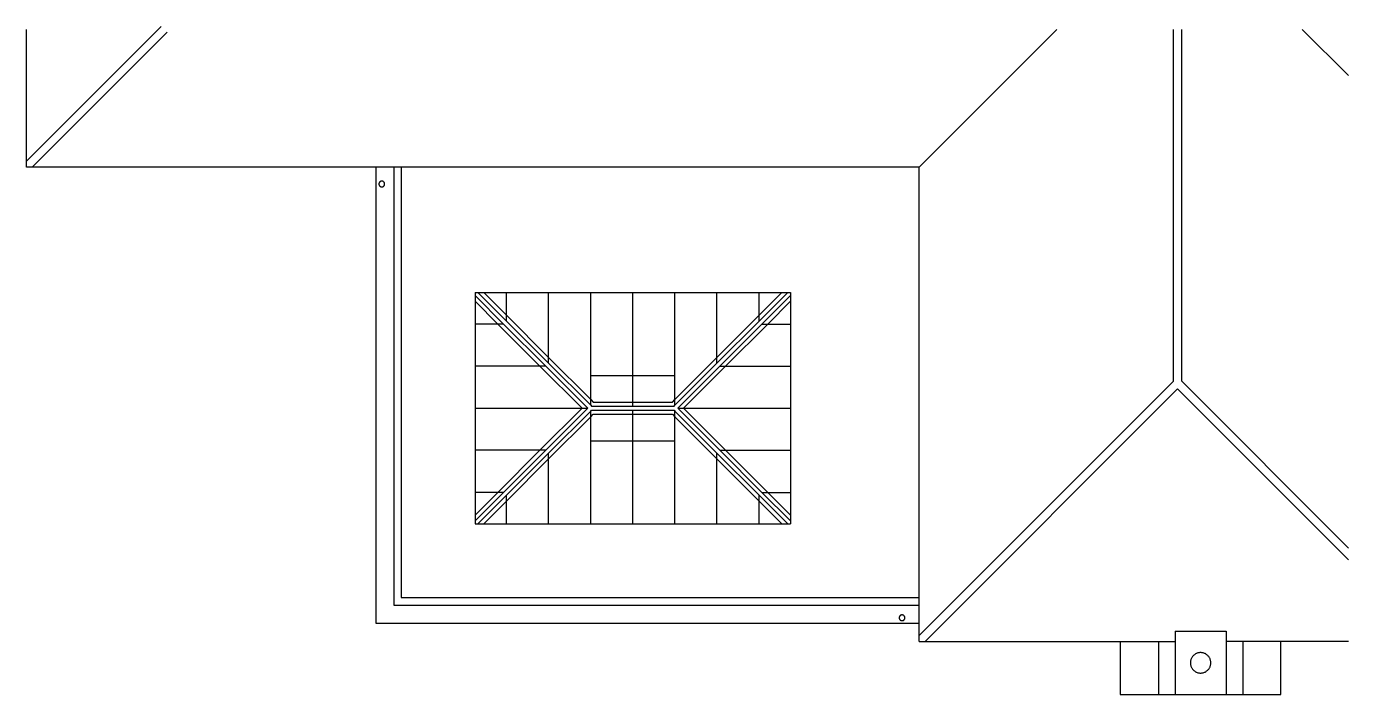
# Model space of a CAD drawing. Extents: x -71730 to 43516, y -8856 to 48457.
# Drawn here: x 15312 to 31458, y -8856 to -695 of the extents above; entities that cross this region are included whole.
import ezdxf

# ---------------------------------------------------------------- set-up
doc = ezdxf.new("R2010")
doc.units = 0
doc.header["$MEASUREMENT"] = 0
doc.layers.get('0').update_dxf_attribs({"linetype": 'CONTINUOUS'})

msp = doc.modelspace()

# ---------------------------------------------------------------- linework, layer by layer
at = {"color": 214}
for p, q in [((15312, -2342), (16959, -695)), ((15312, -760), (15312, -731)), ((15312, -823), (15312, -760)), ((15383, -2413), (17030, -766)), ((26215, -2413), (27897, -731)), ((29321, -5030), (29321, -731)), ((29421, -5030), (29421, -731)), ((31458, -1296), (30893, -731)), ((15312, -950), (15312, -823)), ((15312, -1014), (15312, -950)), ((15312, -1141), (15312, -1014)), ((15312, -1204), (15312, -1141)), ((15312, -1331), (15312, -1204)), ((15312, -1394), (15312, -1331)), ((15312, -1521), (15312, -1394)), ((15312, -1584), (15312, -1521)), ((15312, -1711), (15312, -1584)), ((15312, -1775), (15312, -1711)), ((15312, -1902), (15312, -1775)), ((15312, -1965), (15312, -1902)), ((15312, -2092), (15312, -1965)), ((15312, -2155), (15312, -2092)), ((15312, -2282), (15312, -2155)), ((15312, -2342), (15312, -2282)), ((15312, -2345), (15312, -2342)), ((15312, -2413), (15312, -2345)), ((15383, -2413), (15312, -2413)), ((19578, -2413), (15383, -2413)), ((19578, -2413), (19578, -7983)), ((19798, -2413), (19578, -2413)), ((19798, -2413), (19798, -7763)), ((19890, -2413), (19798, -2413)), ((19890, -2413), (19890, -7671)), ((26215, -2413), (19890, -2413)), ((26215, -7671), (26215, -2413)), ((19617, -2616), (19616, -2618)), ((19616, -2618), (19616, -2621)), ((19616, -2621), (19616, -2623)), ((19616, -2623), (19617, -2625)), ((19618, -2609), (19617, -2612)), ((19617, -2612), (19617, -2614)), ((19617, -2614), (19617, -2616)), ((19617, -2625), (19617, -2627)), ((19617, -2627), (19617, -2630)), ((19617, -2630), (19618, -2632)), ((19619, -2607), (19618, -2609)), ((19618, -2632), (19619, -2634)), ((19620, -2605), (19619, -2607)), ((19619, -2634), (19620, -2636)), ((19621, -2603), (19620, -2605)), ((19620, -2636), (19621, -2638)), ((19622, -2601), (19621, -2603)), ((19621, -2638), (19622, -2640)), ((19624, -2599), (19622, -2601)), ((19622, -2640), (19624, -2642)), ((19625, -2598), (19624, -2599)), ((19624, -2642), (19625, -2644)), ((19627, -2596), (19625, -2598)), ((19625, -2644), (19627, -2645)), ((19628, -2594), (19627, -2596)), ((19627, -2645), (19628, -2647)), ((19630, -2593), (19628, -2594)), ((19628, -2647), (19630, -2648)), ((19632, -2591), (19630, -2593)), ((19630, -2648), (19632, -2650)), ((19634, -2590), (19632, -2591)), ((19632, -2650), (19634, -2651)), ((19636, -2589), (19634, -2590)), ((19634, -2651), (19636, -2652)), ((19638, -2588), (19636, -2589)), ((19636, -2652), (19638, -2653)), ((19640, -2587), (19638, -2588)), ((19638, -2653), (19640, -2654)), ((19642, -2587), (19640, -2587)), ((19640, -2654), (19642, -2654)), ((19644, -2586), (19642, -2587)), ((19642, -2654), (19644, -2655)), ((19647, -2586), (19644, -2586)), ((19644, -2655), (19647, -2655)), ((19649, -2586), (19647, -2586)), ((19647, -2655), (19649, -2656)), ((19651, -2586), (19649, -2586)), ((19649, -2656), (19651, -2656)), ((19654, -2586), (19651, -2586)), ((19651, -2656), (19654, -2656)), ((19656, -2586), (19654, -2586)), ((19654, -2656), (19656, -2655)), ((19658, -2586), (19656, -2586)), ((19656, -2655), (19658, -2655)), ((19660, -2587), (19658, -2586)), ((19658, -2655), (19660, -2654)), ((19663, -2587), (19660, -2587)), ((19660, -2654), (19663, -2654)), ((19665, -2588), (19663, -2587)), ((19663, -2654), (19665, -2653)), ((19667, -2589), (19665, -2588)), ((19665, -2653), (19667, -2652)), ((19669, -2590), (19667, -2589)), ((19667, -2652), (19669, -2651)), ((19671, -2591), (19669, -2590)), ((19669, -2651), (19671, -2650)), ((19673, -2593), (19671, -2591)), ((19671, -2650), (19673, -2648)), ((19674, -2594), (19673, -2593)), ((19673, -2648), (19674, -2647)), ((19676, -2596), (19674, -2594)), ((19674, -2647), (19676, -2645)), ((19678, -2598), (19676, -2596)), ((19676, -2645), (19678, -2644)), ((19679, -2599), (19678, -2598)), ((19678, -2644), (19679, -2642)), ((19680, -2601), (19679, -2599)), ((19679, -2642), (19680, -2640)), ((19682, -2603), (19680, -2601)), ((19680, -2640), (19682, -2638)), ((19683, -2605), (19682, -2603)), ((19682, -2638), (19683, -2636)), ((19684, -2607), (19683, -2605)), ((19683, -2636), (19684, -2634)), ((19684, -2609), (19684, -2607)), ((19685, -2612), (19684, -2609)), ((19684, -2632), (19685, -2630)), ((19684, -2634), (19684, -2632)), ((19686, -2614), (19685, -2612)), ((19685, -2630), (19686, -2627)), ((19686, -2616), (19686, -2614)), ((19686, -2618), (19686, -2616)), ((19686, -2621), (19686, -2618)), ((19686, -2623), (19686, -2621)), ((19686, -2625), (19686, -2623)), ((19686, -2627), (19686, -2625)), ((20790, -3945), (20790, -3980)), ((20790, -3945), (20825, -3945)), ((20790, -3980), (21140, -4330)), ((20790, -3980), (20790, -4051)), ((20825, -3945), (21175, -4295)), ((20825, -3945), (20896, -3945)), ((20896, -3945), (21175, -4224)), ((20896, -3945), (21175, -3945)), ((21175, -3945), (21689, -3945)), ((21175, -4224), (21175, -3945)), ((21689, -3945), (22203, -3945)), ((21689, -4738), (21689, -3945)), ((22203, -4958), (22203, -3945)), ((22203, -3945), (22717, -3945)), ((22717, -4958), (22717, -3945)), ((22717, -3945), (23231, -3945)), ((23231, -4958), (23231, -3945)), ((23231, -3945), (23745, -3945)), ((23745, -4738), (23745, -3945)), ((23745, -3945), (24259, -3945)), ((24259, -4224), (24259, -3945)), ((24259, -4295), (24609, -3945)), ((24259, -3945), (24538, -3945)), ((24259, -4224), (24538, -3945)), ((24294, -4330), (24644, -3980)), ((24538, -3945), (24609, -3945)), ((24609, -3945), (24644, -3945)), ((24644, -3945), (24644, -3980)), ((24644, -3980), (24644, -4051)), ((20790, -4051), (21069, -4330)), ((20790, -4051), (20790, -4330)), ((24365, -4330), (24644, -4051)), ((24644, -4051), (24644, -4330)), ((20790, -4330), (20790, -4844)), ((21069, -4330), (20790, -4330)), ((21140, -4330), (21069, -4330)), ((21069, -4330), (21583, -4844)), ((21140, -4330), (21654, -4844)), ((21175, -4295), (21175, -4224)), ((21175, -4224), (21689, -4738)), ((21175, -4295), (21689, -4809)), ((23745, -4738), (24259, -4224)), ((23745, -4809), (24259, -4295)), ((23780, -4844), (24294, -4330)), ((23851, -4844), (24365, -4330)), ((24259, -4295), (24259, -4224)), ((24294, -4330), (24365, -4330)), ((24365, -4330), (24644, -4330)), ((24644, -4330), (24644, -4844)), ((21689, -4809), (21689, -4738)), ((21689, -4738), (22203, -5252)), ((21689, -4809), (22203, -5323)), ((23231, -5252), (23745, -4738)), ((23231, -5323), (23745, -4809)), ((23745, -4809), (23745, -4738)), ((20790, -4844), (20790, -5358)), ((21583, -4844), (20790, -4844)), ((21654, -4844), (21583, -4844)), ((21583, -4844), (22097, -5358)), ((21654, -4844), (22168, -5358)), ((22203, -4958), (22717, -4958)), ((22203, -5252), (22203, -4958)), ((22717, -4958), (23231, -4958)), ((22717, -5283), (22717, -4958)), ((23231, -5252), (23231, -4958)), ((23266, -5358), (23780, -4844)), ((23337, -5358), (23851, -4844)), ((23780, -4844), (23851, -4844)), ((23851, -4844), (24644, -4844)), ((24644, -4844), (24644, -5358)), ((26215, -8136), (29321, -5030)), ((26286, -8207), (29371, -5122)), ((31458, -7209), (29371, -5122)), ((31458, -7068), (29421, -5030)), ((22203, -5323), (22203, -5252)), ((22203, -5252), (22234, -5283)), ((22203, -5323), (22213, -5333)), ((22234, -5283), (22717, -5283)), ((22717, -5333), (22717, -5283)), ((22717, -5283), (23200, -5283)), ((23200, -5283), (23231, -5252)), ((23221, -5333), (23231, -5323)), ((23231, -5323), (23231, -5252)), ((20790, -5358), (22097, -5358)), ((20790, -5358), (20790, -5872)), ((22097, -5358), (21583, -5872)), ((22168, -5358), (21654, -5872)), ((21689, -5907), (22203, -5393)), ((21689, -5978), (22203, -5464)), ((22097, -5358), (22168, -5358)), ((22203, -5393), (22213, -5383)), ((22203, -5464), (22203, -5393)), ((22203, -5464), (22234, -5433)), ((22203, -5758), (22203, -5464)), ((22213, -5333), (22717, -5333)), ((22213, -5383), (22717, -5383)), ((22234, -5433), (22717, -5433)), ((22717, -5333), (23221, -5333)), ((22717, -5383), (23221, -5383)), ((22717, -5433), (22717, -5383)), ((22717, -5758), (22717, -5433)), ((22717, -5433), (23200, -5433)), ((23200, -5433), (23231, -5464)), ((23221, -5383), (23231, -5393)), ((23231, -5393), (23745, -5907)), ((23231, -5464), (23231, -5393)), ((23231, -5758), (23231, -5464)), ((23231, -5464), (23745, -5978)), ((23266, -5358), (23337, -5358)), ((23780, -5872), (23266, -5358)), ((23337, -5358), (24644, -5358)), ((23851, -5872), (23337, -5358)), ((24644, -5358), (24644, -5872)), ((22203, -6771), (22203, -5758)), ((22203, -5758), (22717, -5758)), ((22717, -6771), (22717, -5758)), ((22717, -5758), (23231, -5758)), ((23231, -6771), (23231, -5758)), ((21583, -5872), (20790, -5872)), ((20790, -5872), (20790, -6386)), ((21583, -5872), (21069, -6386)), ((21654, -5872), (21140, -6386)), ((21175, -6421), (21689, -5907)), ((21654, -5872), (21583, -5872)), ((21689, -5978), (21689, -5907)), ((23745, -5978), (23745, -5907)), ((23745, -5907), (24259, -6421)), ((23780, -5872), (23851, -5872)), ((24294, -6386), (23780, -5872)), ((23851, -5872), (24644, -5872)), ((24365, -6386), (23851, -5872)), ((24644, -5872), (24644, -6386)), ((21175, -6492), (21689, -5978)), ((21689, -6771), (21689, -5978)), ((23745, -6771), (23745, -5978)), ((23745, -5978), (24259, -6492)), ((20790, -6386), (20790, -6665)), ((21069, -6386), (20790, -6386)), ((21140, -6386), (20790, -6736)), ((21069, -6386), (20790, -6665)), ((20825, -6771), (21175, -6421)), ((21140, -6386), (21069, -6386)), ((21175, -6492), (21175, -6421)), ((24259, -6492), (24259, -6421)), ((24259, -6421), (24609, -6771)), ((24294, -6386), (24365, -6386)), ((24644, -6736), (24294, -6386)), ((24644, -6665), (24365, -6386)), ((24365, -6386), (24644, -6386)), ((24644, -6386), (24644, -6665)), ((20896, -6771), (21175, -6492)), ((21175, -6771), (21175, -6492)), ((24259, -6771), (24259, -6492)), ((24259, -6492), (24538, -6771)), ((20790, -6665), (20790, -6736)), ((20790, -6736), (20790, -6771)), ((20790, -6771), (20825, -6771)), ((20825, -6771), (20896, -6771)), ((20896, -6771), (21175, -6771)), ((21175, -6771), (21689, -6771)), ((21689, -6771), (22203, -6771)), ((22203, -6771), (22717, -6771)), ((22717, -6771), (23231, -6771)), ((23231, -6771), (23745, -6771)), ((23745, -6771), (24259, -6771)), ((24259, -6771), (24538, -6771)), ((24538, -6771), (24609, -6771)), ((24609, -6771), (24644, -6771)), ((24644, -6665), (24644, -6736)), ((24644, -6736), (24644, -6771)), ((19890, -7671), (26215, -7671)), ((26215, -7763), (26215, -7671)), ((19798, -7763), (26215, -7763)), ((25972, -7909), (25971, -7912)), ((25971, -7912), (25971, -7914)), ((25973, -7905), (25972, -7907)), ((25972, -7907), (25972, -7909)), ((25974, -7903), (25973, -7905)), ((25975, -7901), (25974, -7903)), ((25976, -7899), (25975, -7901)), ((25978, -7897), (25976, -7899)), ((25979, -7895), (25978, -7897)), ((25981, -7894), (25979, -7895)), ((25982, -7892), (25981, -7894)), ((25984, -7891), (25982, -7892)), ((25986, -7889), (25984, -7891)), ((25988, -7888), (25986, -7889)), ((25990, -7887), (25988, -7888)), ((25992, -7886), (25990, -7887)), ((25994, -7885), (25992, -7886)), ((25996, -7885), (25994, -7885)), ((25999, -7884), (25996, -7885)), ((26001, -7884), (25999, -7884)), ((26003, -7883), (26001, -7884)), ((26005, -7883), (26003, -7883)), ((26008, -7883), (26005, -7883)), ((26010, -7884), (26008, -7883)), ((26012, -7884), (26010, -7884)), ((26014, -7885), (26012, -7884)), ((26017, -7885), (26014, -7885)), ((26019, -7886), (26017, -7885)), ((26021, -7887), (26019, -7886)), ((26023, -7888), (26021, -7887)), ((26025, -7889), (26023, -7888)), ((26027, -7891), (26025, -7889)), ((26029, -7892), (26027, -7891)), ((26030, -7894), (26029, -7892)), ((26032, -7895), (26030, -7894)), ((26033, -7897), (26032, -7895)), ((26035, -7899), (26033, -7897)), ((26036, -7901), (26035, -7899)), ((26037, -7903), (26036, -7901)), ((26038, -7905), (26037, -7903)), ((26039, -7907), (26038, -7905)), ((26039, -7909), (26039, -7907)), ((26040, -7912), (26039, -7909)), ((26040, -7914), (26040, -7912)), ((26215, -7799), (26215, -7763)), ((26215, -7983), (26215, -7799)), ((19578, -7983), (26215, -7983)), ((25971, -7916), (25970, -7918)), ((25970, -7918), (25971, -7921)), ((25971, -7914), (25971, -7916)), ((25971, -7921), (25971, -7923)), ((25971, -7923), (25971, -7925)), ((25971, -7925), (25972, -7927)), ((25972, -7927), (25972, -7930)), ((25972, -7930), (25973, -7932)), ((25973, -7932), (25974, -7934)), ((25974, -7934), (25975, -7936)), ((25975, -7936), (25976, -7938)), ((25976, -7938), (25978, -7940)), ((25978, -7940), (25979, -7941)), ((25979, -7941), (25981, -7943)), ((25981, -7943), (25982, -7945)), ((25982, -7945), (25984, -7946)), ((25984, -7946), (25986, -7948)), ((25986, -7948), (25988, -7949)), ((25988, -7949), (25990, -7950)), ((25990, -7950), (25992, -7951)), ((25992, -7951), (25994, -7952)), ((25994, -7952), (25996, -7952)), ((25996, -7952), (25999, -7953)), ((25999, -7953), (26001, -7953)), ((26001, -7953), (26003, -7953)), ((26003, -7953), (26005, -7953)), ((26005, -7953), (26008, -7953)), ((26008, -7953), (26010, -7953)), ((26010, -7953), (26012, -7953)), ((26012, -7953), (26014, -7952)), ((26014, -7952), (26017, -7952)), ((26017, -7952), (26019, -7951)), ((26019, -7951), (26021, -7950)), ((26021, -7950), (26023, -7949)), ((26023, -7949), (26025, -7948)), ((26025, -7948), (26027, -7946)), ((26027, -7946), (26029, -7945)), ((26029, -7945), (26030, -7943)), ((26030, -7943), (26032, -7941)), ((26032, -7941), (26033, -7940)), ((26033, -7940), (26035, -7938)), ((26035, -7938), (26036, -7936)), ((26036, -7936), (26037, -7934)), ((26037, -7934), (26038, -7932)), ((26038, -7932), (26039, -7930)), ((26039, -7927), (26040, -7925)), ((26039, -7930), (26039, -7927)), ((26040, -7916), (26040, -7914)), ((26040, -7918), (26040, -7916)), ((26040, -7921), (26040, -7918)), ((26040, -7923), (26040, -7921)), ((26040, -7925), (26040, -7923)), ((26215, -8136), (26215, -7983)), ((26215, -8207), (26215, -8136)), ((26215, -8207), (26286, -8207)), ((26286, -8207), (28669, -8207)), ((28669, -8207), (28669, -8856)), ((28669, -8207), (29136, -8207)), ((29136, -8207), (29136, -8856)), ((29136, -8207), (29339, -8207)), ((29339, -8081), (29964, -8081)), ((29339, -8081), (29339, -8207)), ((29339, -8207), (29339, -8856)), ((29964, -8081), (29964, -8207)), ((29964, -8207), (29964, -8856)), ((30166, -8207), (29964, -8207)), ((30166, -8207), (30166, -8856)), ((30633, -8207), (30166, -8207)), ((30633, -8856), (30633, -8207)), ((31458, -8207), (30633, -8207)), ((29552, -8392), (29547, -8399)), ((29557, -8386), (29552, -8392)), ((29563, -8380), (29557, -8386)), ((29569, -8374), (29563, -8380)), ((29575, -8369), (29569, -8374)), ((29582, -8365), (29575, -8369)), ((29589, -8360), (29582, -8365)), ((29596, -8356), (29589, -8360)), ((29603, -8353), (29596, -8356)), ((29611, -8350), (29603, -8353)), ((29619, -8348), (29611, -8350)), ((29627, -8346), (29619, -8348)), ((29635, -8345), (29627, -8346)), ((29643, -8344), (29635, -8345)), ((29651, -8343), (29643, -8344)), ((29659, -8344), (29651, -8343)), ((29667, -8345), (29659, -8344)), ((29675, -8346), (29667, -8345)), ((29683, -8348), (29675, -8346)), ((29691, -8350), (29683, -8348)), ((29699, -8353), (29691, -8350)), ((29706, -8356), (29699, -8353)), ((29714, -8360), (29706, -8356)), ((29720, -8365), (29714, -8360)), ((29727, -8369), (29720, -8365)), ((29733, -8374), (29727, -8369)), ((29739, -8380), (29733, -8374)), ((29745, -8386), (29739, -8380)), ((29750, -8392), (29745, -8386)), ((29755, -8399), (29750, -8392)), ((29527, -8452), (29526, -8460)), ((29526, -8460), (29526, -8468)), ((29526, -8468), (29526, -8477)), ((29526, -8477), (29527, -8485)), ((29528, -8444), (29527, -8452)), ((29527, -8485), (29528, -8493)), ((29530, -8436), (29528, -8444)), ((29528, -8493), (29530, -8501)), ((29533, -8428), (29530, -8436)), ((29530, -8501), (29533, -8509)), ((29536, -8421), (29533, -8428)), ((29533, -8509), (29536, -8516)), ((29539, -8413), (29536, -8421)), ((29536, -8516), (29539, -8524)), ((29543, -8406), (29539, -8413)), ((29539, -8524), (29543, -8531)), ((29547, -8399), (29543, -8406)), ((29543, -8531), (29547, -8538)), ((29547, -8538), (29552, -8545)), ((29552, -8545), (29557, -8551)), ((29557, -8551), (29563, -8557)), ((29563, -8557), (29569, -8562)), ((29733, -8562), (29739, -8557)), ((29739, -8557), (29745, -8551)), ((29745, -8551), (29750, -8545)), ((29750, -8545), (29755, -8538)), ((29759, -8406), (29755, -8399)), ((29755, -8538), (29759, -8531)), ((29763, -8413), (29759, -8406)), ((29759, -8531), (29763, -8524)), ((29767, -8421), (29763, -8413)), ((29763, -8524), (29767, -8516)), ((29769, -8428), (29767, -8421)), ((29767, -8516), (29769, -8509)), ((29772, -8436), (29769, -8428)), ((29769, -8509), (29772, -8501)), ((29774, -8444), (29772, -8436)), ((29772, -8501), (29774, -8493)), ((29775, -8452), (29774, -8444)), ((29774, -8493), (29775, -8485)), ((29776, -8460), (29775, -8452)), ((29775, -8485), (29776, -8477)), ((29776, -8468), (29776, -8460)), ((29776, -8477), (29776, -8468)), ((29569, -8562), (29575, -8568)), ((29575, -8568), (29582, -8572)), ((29582, -8572), (29589, -8577)), ((29589, -8577), (29596, -8581)), ((29596, -8581), (29603, -8584)), ((29603, -8584), (29611, -8587)), ((29611, -8587), (29619, -8589)), ((29619, -8589), (29627, -8591)), ((29627, -8591), (29635, -8592)), ((29635, -8592), (29643, -8593)), ((29643, -8593), (29651, -8593)), ((29651, -8593), (29659, -8593)), ((29659, -8593), (29667, -8592)), ((29667, -8592), (29675, -8591)), ((29675, -8591), (29683, -8589)), ((29683, -8589), (29691, -8587)), ((29691, -8587), (29699, -8584)), ((29699, -8584), (29706, -8581)), ((29706, -8581), (29714, -8577)), ((29714, -8577), (29720, -8572)), ((29720, -8572), (29727, -8568)), ((29727, -8568), (29733, -8562)), ((28669, -8856), (29136, -8856)), ((29136, -8856), (29339, -8856)), ((29339, -8856), (29964, -8856)), ((29964, -8856), (30166, -8856)), ((30166, -8856), (30633, -8856))]:
    msp.add_line(p, q, dxfattribs=at)

doc.saveas('drawing.dxf')
